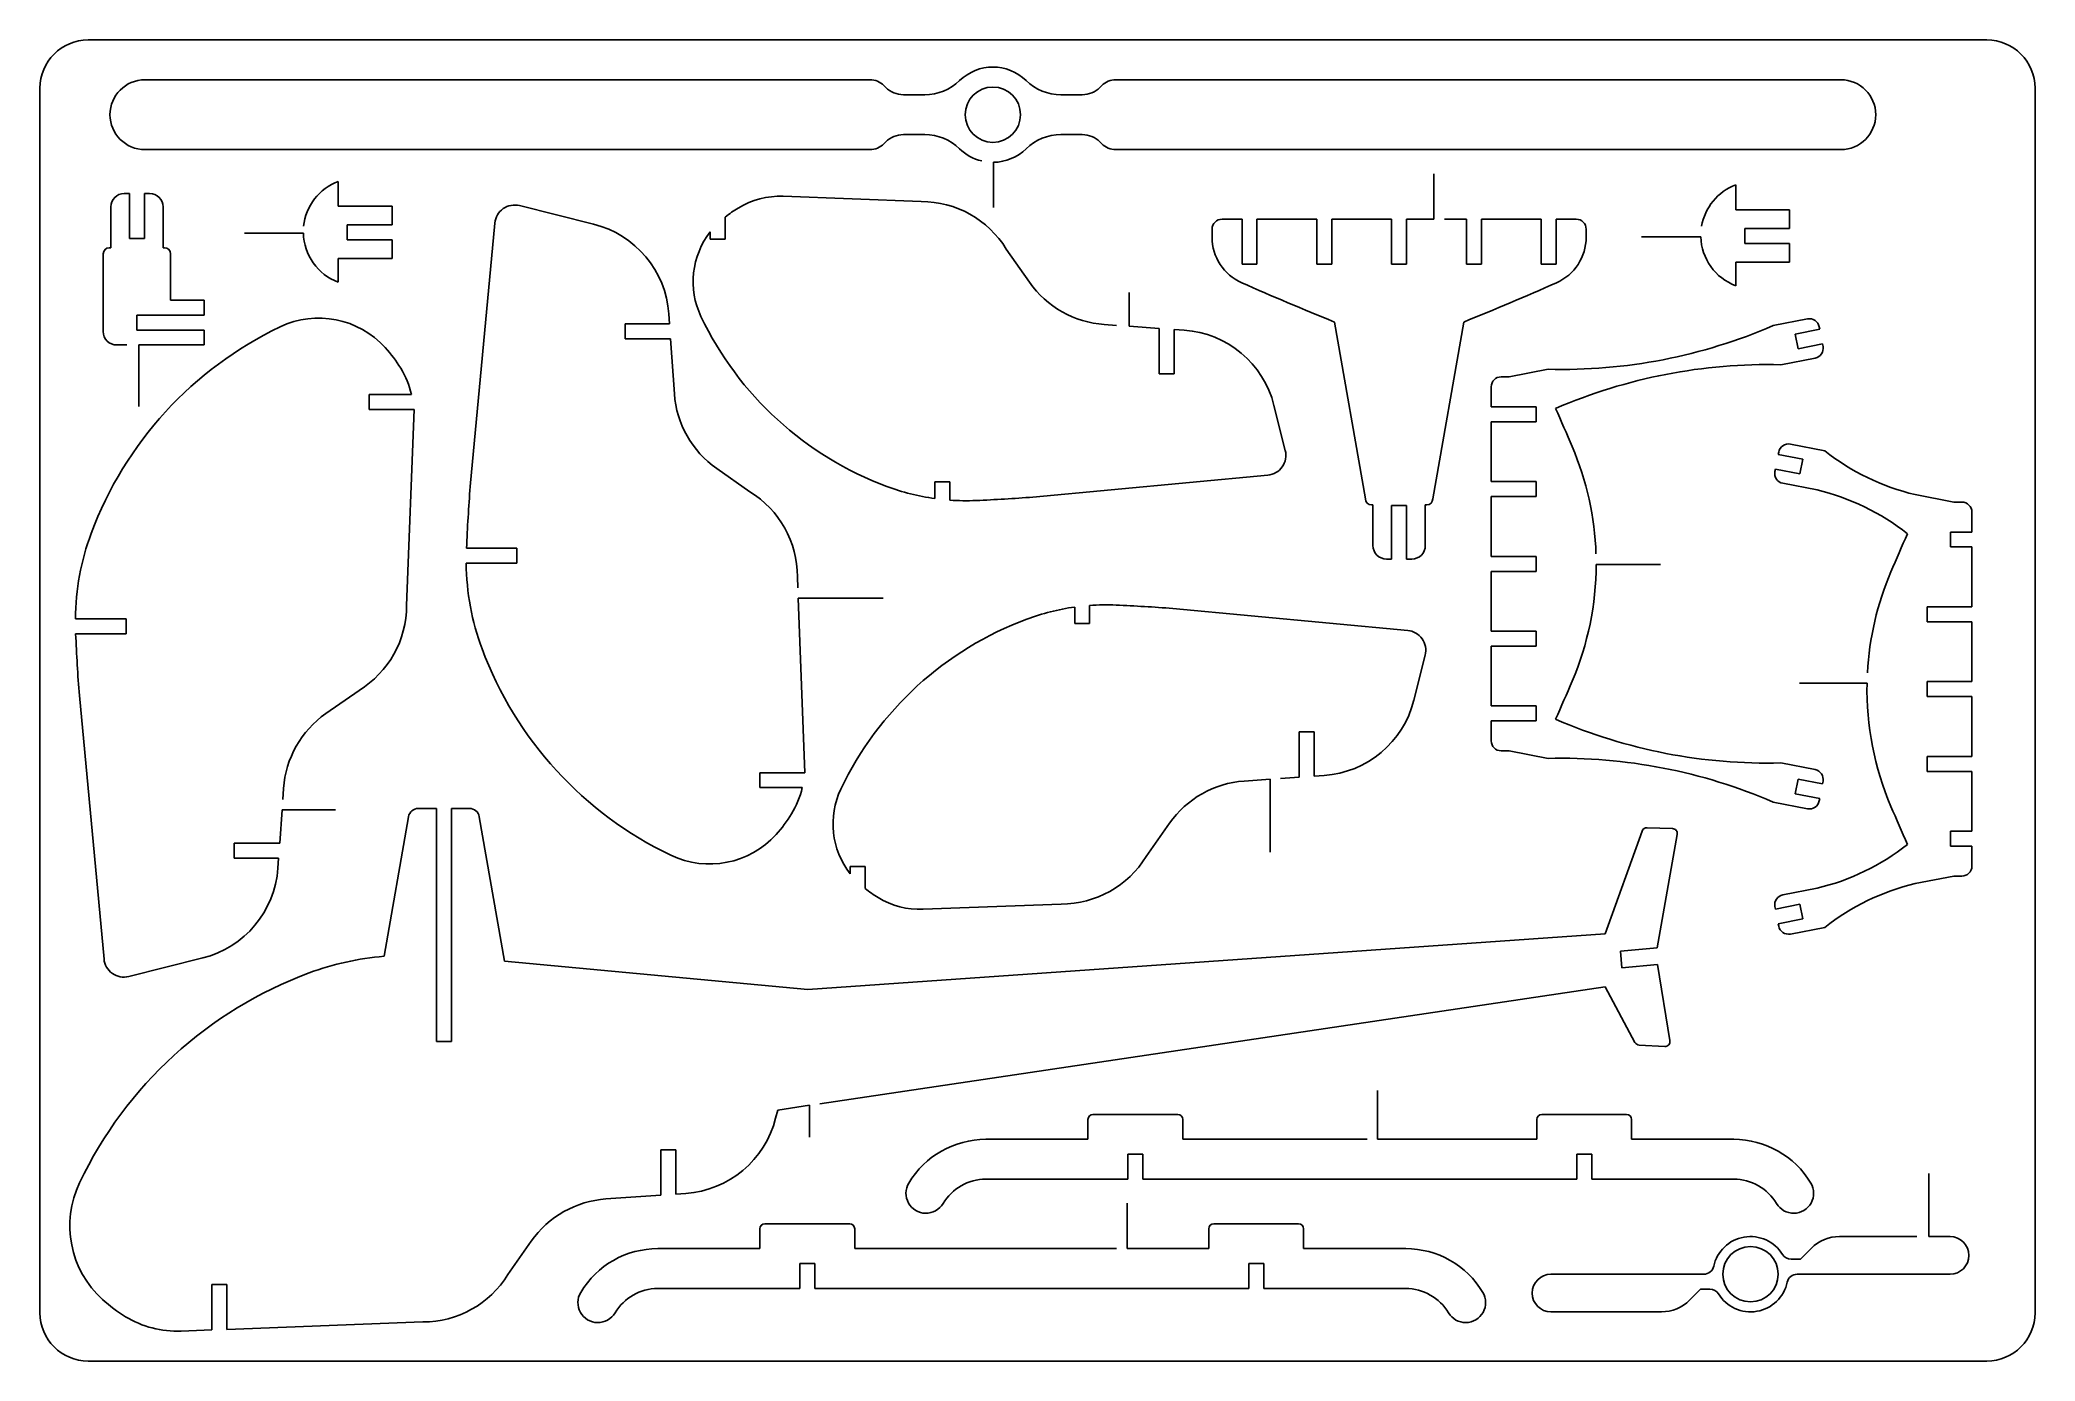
# Model space of a CAD drawing. Extents: x 0 to 113, y 0 to 75.
import ezdxf

# ---------------------------------------------------------------- set-up
doc = ezdxf.new("R2010")
doc.units = 0
doc.layers.add('WHITE', color=7, linetype='CONTINUOUS')

msp = doc.modelspace()

# ---------------------------------------------------------------- linework, layer by layer
at = {"layer": 'WHITE', "linetype": 'CONTINUOUS'}
for p, q in [((2.741935, 75.071823), (110.591398, 75.071823)), ((5.96432, 72.805156), (47.144878, 72.805156)), ((61.117095, 72.805156), (102.297653, 72.805156)), ((0, 2.741935), (0, 72.329887)), ((47.946266, 72.473211), (48.049388, 72.370088)), ((49.051122, 71.955156), (50.264732, 71.955156)), ((57.997241, 71.955156), (59.210851, 71.955156)), ((60.212585, 72.370088), (60.315708, 72.473211)), ((113.333333, 72.329887), (113.333333, 2.741935)), ((48.049388, 69.273558), (47.946266, 69.170435)), ((50.264732, 69.68849), (49.051122, 69.68849)), ((59.210851, 69.68849), (57.997241, 69.68849)), ((60.315708, 69.170435), (60.212585, 69.273558)), ((47.144878, 68.83849), (5.96432, 68.83849)), ((54.175956, 68.116363), (54.175956, 65.553199)), ((102.297653, 68.83849), (61.117095, 68.83849)), ((16.949753, 67.032589), (16.949753, 65.624597)), ((79.185252, 64.883333), (79.185252, 67.45701)), ((4.789231, 66.34357), (5.086731, 66.34357)), ((5.086731, 66.34357), (5.086731, 63.79357)), ((5.936731, 63.79357), (5.936731, 66.34357)), ((5.936731, 66.34357), (6.234231, 66.34357)), ((50.06645, 65.886472), (42.224508, 66.183379)), ((96.326831, 66.832086), (96.326831, 65.424095)), ((4.024231, 63.26232), (4.024231, 65.57857)), ((6.999231, 65.57857), (6.999231, 63.26232)), ((16.949753, 65.624597), (20.009753, 65.624597)), ((20.009753, 65.624597), (20.009753, 64.562097)), ((25.842898, 64.662596), (24.44203, 49.695066)), ((31.450407, 64.60186), (27.24705, 65.65626)), ((38.932201, 65.004708), (38.932201, 63.758031)), ((67.15, 64.883333), (68.283333, 64.883333)), ((68.283333, 64.883333), (68.283333, 62.333333)), ((69.133333, 62.333333), (69.133333, 64.883333)), ((69.133333, 64.883333), (72.533333, 64.883333)), ((72.533333, 64.883333), (72.533333, 62.333333)), ((73.383333, 62.333333), (73.383333, 64.883333)), ((73.383333, 64.883333), (76.783333, 64.883333)), ((76.783333, 64.883333), (76.783333, 62.333333)), ((77.633333, 62.333333), (77.633333, 64.883333)), ((77.633333, 64.883333), (79.185252, 64.883333)), ((79.780252, 64.883333), (81.033333, 64.883333)), ((81.033333, 64.883333), (81.033333, 62.333333)), ((81.883333, 62.333333), (81.883333, 64.883333)), ((81.883333, 64.883333), (85.283333, 64.883333)), ((85.283333, 64.883333), (85.283333, 62.333333)), ((86.133333, 62.333333), (86.133333, 64.883333)), ((86.133333, 64.883333), (87.266667, 64.883333)), ((96.326831, 65.424095), (99.386831, 65.424095)), ((99.386831, 65.424095), (99.386831, 64.361595)), ((5.086731, 63.79357), (5.936731, 63.79357)), ((14.966869, 64.097404), (11.614064, 64.097404)), ((20.009753, 64.562097), (17.459753, 64.562097)), ((17.459753, 64.562097), (17.459753, 63.712097)), ((17.459753, 63.712097), (20.009753, 63.712097)), ((20.009753, 63.712097), (20.009753, 62.649597)), ((38.082201, 63.758031), (38.082201, 64.162916)), ((38.932201, 63.758031), (38.082201, 63.758031)), ((66.583333, 63.863467), (66.583333, 64.316667)), ((87.833333, 64.316667), (87.833333, 63.863467)), ((94.344234, 63.885451), (90.970506, 63.885451)), ((99.386831, 64.361595), (96.836831, 64.361595)), ((96.836831, 64.361595), (96.836831, 63.511595)), ((96.836831, 63.511595), (99.386831, 63.511595)), ((99.386831, 63.511595), (99.386831, 62.449095)), ((3.599231, 58.50232), (3.599231, 62.92232)), ((3.939231, 63.26232), (4.024231, 63.26232)), ((6.999231, 63.26232), (7.084231, 63.26232)), ((7.424231, 62.92232), (7.424231, 60.28732)), ((20.009753, 62.649597), (16.949753, 62.649597)), ((16.949753, 62.649597), (16.949753, 61.303764)), ((56.215968, 61.300043), (54.892514, 63.18969)), ((99.386831, 62.449095), (96.326831, 62.449095)), ((96.326831, 62.449095), (96.326831, 61.103261)), ((68.283333, 62.333333), (69.133333, 62.333333)), ((72.533333, 62.333333), (73.383333, 62.333333)), ((76.783333, 62.333333), (77.633333, 62.333333)), ((81.033333, 62.333333), (81.883333, 62.333333)), ((85.283333, 62.333333), (86.133333, 62.333333)), ((7.424231, 60.28732), (9.336731, 60.28732)), ((9.336731, 60.28732), (9.336731, 59.43732)), ((61.873296, 58.799282), (61.873296, 60.717552)), ((9.336731, 59.43732), (5.511731, 59.43732)), ((5.511731, 59.43732), (5.511731, 58.58732)), ((33.243856, 58.084224), (33.243856, 58.934224)), ((33.243856, 58.934224), (35.764137, 58.934224)), ((35.764137, 58.934224), (35.724521, 59.50077)), ((75.295833, 48.994073), (73.535666, 59.041981)), ((80.881, 59.041981), (79.120833, 48.994073)), ((100.406503, 59.216655), (98.459561, 58.838464)), ((5.511731, 58.58732), (9.336731, 58.58732)), ((9.336731, 58.58732), (9.336731, 57.73732)), ((35.823575, 58.084224), (33.243856, 58.084224)), ((36.041748, 54.964209), (35.823575, 58.084224)), ((61.159018, 58.849229), (60.462186, 58.897956)), ((63.582201, 58.679783), (61.873296, 58.799282)), ((63.582201, 56.100064), (63.582201, 58.679783)), ((64.998748, 58.580729), (64.432201, 58.620346)), ((64.432201, 58.620346), (64.432201, 56.100064)), ((99.707168, 58.359237), (101.09784, 58.629373)), ((99.869249, 57.524833), (99.707168, 58.359237)), ((101.09784, 58.629373), (101.070827, 58.768441)), ((4.932245, 57.73732), (4.364231, 57.73732)), ((9.336731, 57.73732), (5.612245, 57.73732)), ((5.612245, 57.73732), (5.612245, 54.239086)), ((98.891779, 56.613388), (100.838721, 56.991579)), ((101.259922, 57.79497), (99.869249, 57.524833)), ((101.286936, 57.655902), (101.259922, 57.79497)), ((64.432201, 56.100064), (63.582201, 56.100064)), ((83.459431, 55.92471), (83.006232, 55.92471)), ((85.666676, 56.353464), (83.459431, 55.92471)), ((18.7, 54.072761), (18.7, 54.922761)), ((18.7, 54.922761), (21.101867, 54.922761)), ((82.439565, 55.358043), (82.439565, 54.22471)), ((21.25, 54.072761), (18.7, 54.072761)), ((20.828441, 42.938512), (21.25, 54.072761)), ((70.742609, 51.744213), (70.099838, 54.306615)), ((82.439565, 54.22471), (84.989565, 54.22471)), ((84.989565, 53.37471), (82.439565, 53.37471)), ((82.439565, 53.37471), (82.439565, 49.97471)), ((84.989565, 54.22471), (84.989565, 53.37471)), ((98.742826, 51.513554), (98.76984, 51.652621)), ((100.133499, 51.243418), (98.742826, 51.513554)), ((99.434164, 52.100836), (101.381105, 51.722645)), ((99.971417, 50.409014), (100.133499, 51.243418)), ((40.333482, 49.394536), (38.443835, 50.71799)), ((50.832201, 49.010879), (50.832201, 49.954163)), ((50.832201, 49.954163), (51.682201, 49.954163)), ((51.682201, 49.954163), (51.682201, 48.920897)), ((56.40967, 49.091588), (69.748945, 50.340062)), ((82.439565, 49.97471), (84.989565, 49.97471)), ((84.989565, 49.97471), (84.989565, 49.12471)), ((98.553731, 50.540083), (98.580745, 50.67915)), ((98.580745, 50.67915), (99.971417, 50.409014)), ((100.948887, 49.497569), (99.001945, 49.875759)), ((84.989565, 49.12471), (82.439565, 49.12471)), ((82.439565, 49.12471), (82.439565, 45.72471)), ((106.516025, 49.237645), (108.723269, 48.80889)), ((108.723269, 48.80889), (109.176469, 48.80889)), ((75.720833, 48.654073), (75.635833, 48.654073)), ((75.720833, 46.337823), (75.720833, 48.654073)), ((77.633333, 48.619976), (76.783333, 48.619976)), ((76.783333, 48.619976), (76.783333, 45.572823)), ((77.633333, 45.572823), (77.633333, 48.619976)), ((78.780833, 48.654073), (78.695833, 48.654073)), ((78.695833, 48.654073), (78.695833, 46.337823)), ((109.743135, 48.242224), (109.743135, 47.10889)), ((109.743135, 47.10889), (108.52848, 47.10889)), ((108.52848, 47.10889), (108.52848, 46.25889)), ((27.097955, 45.334224), (24.215534, 45.334224)), ((24.231879, 46.184224), (27.097955, 46.184224)), ((27.097955, 46.184224), (27.097955, 45.334224)), ((76.783333, 45.572823), (76.485833, 45.572823)), ((77.930833, 45.572823), (77.633333, 45.572823)), ((82.439565, 45.72471), (84.989565, 45.72471)), ((84.989565, 45.72471), (84.989565, 44.87471)), ((108.52848, 46.25889), (109.743135, 46.25889)), ((109.743135, 46.25889), (109.743135, 42.85889)), ((43.053878, 43.94477), (43.030263, 44.568472)), ((84.989565, 44.87471), (82.439565, 44.87471)), ((82.439565, 44.87471), (82.439565, 41.47471)), ((88.399211, 45.265093), (92.058647, 45.265093)), ((43.451823, 33.434224), (43.076405, 43.34977)), ((43.076405, 43.34977), (47.898828, 43.34977)), ((2.013711, 42.172761), (4.896132, 42.172761)), ((4.896132, 42.172761), (4.896132, 41.322761)), ((58.7781, 41.902503), (58.7781, 42.845788)), ((59.6281, 42.935769), (59.6281, 41.902503)), ((77.694844, 41.516605), (64.355569, 42.765078)), ((109.743135, 42.85889), (107.193135, 42.85889)), ((107.193135, 42.85889), (107.193135, 42.00889)), ((107.193135, 42.00889), (109.743135, 42.00889)), ((109.743135, 42.00889), (109.743135, 38.60889)), ((4.896132, 41.322761), (2.030056, 41.322761)), ((59.6281, 41.902503), (58.7781, 41.902503)), ((82.439565, 41.47471), (84.989565, 41.47471)), ((84.989565, 41.47471), (84.989565, 40.62471)), ((78.045737, 37.550051), (78.688508, 40.112453)), ((84.989565, 40.62471), (82.439565, 40.62471)), ((82.439565, 40.62471), (82.439565, 37.22471)), ((109.743135, 38.60889), (107.193135, 38.60889)), ((107.193135, 38.60889), (107.193135, 37.75889)), ((2.240207, 37.811919), (3.641075, 22.844389)), ((16.242012, 36.788994), (18.131659, 38.112448)), ((103.786664, 38.514205), (99.958831, 38.514205)), ((107.193135, 37.75889), (109.743135, 37.75889)), ((109.743135, 37.75889), (109.743135, 34.35889)), ((82.439565, 37.22471), (84.989565, 37.22471)), ((84.989565, 36.37471), (82.439565, 36.37471)), ((82.439565, 36.37471), (82.439565, 35.241376)), ((84.989565, 37.22471), (84.989565, 36.37471)), ((71.5281, 33.176883), (71.5281, 35.756602)), ((71.5281, 35.756602), (72.3781, 35.756602)), ((72.3781, 35.756602), (72.3781, 33.236321)), ((83.006232, 34.67471), (83.459431, 34.67471)), ((83.459431, 34.67471), (85.666676, 34.245955)), ((109.743135, 34.35889), (107.193135, 34.35889)), ((107.193135, 34.35889), (107.193135, 33.50889)), ((40.901823, 32.584224), (40.901823, 33.434224)), ((40.901823, 33.434224), (43.451823, 33.434224)), ((68.408085, 32.958711), (69.878543, 33.061535)), ((69.878543, 33.061535), (69.878543, 28.915388)), ((70.473543, 33.103142), (71.5281, 33.176883)), ((72.3781, 33.236321), (72.944647, 33.275938)), ((100.838721, 33.607841), (98.891779, 33.986031)), ((99.707168, 32.240182), (99.869249, 33.074586)), ((99.869249, 33.074586), (101.259922, 32.80445)), ((101.259922, 32.80445), (101.286936, 32.943517)), ((107.193135, 33.50889), (109.743135, 33.50889)), ((109.743135, 33.50889), (109.743135, 30.10889)), ((13.795813, 31.911949), (13.839925, 32.542776)), ((43.303689, 32.584224), (40.901823, 32.584224)), ((98.459561, 31.760955), (100.406503, 31.382764)), ((101.09784, 31.970046), (99.707168, 32.240182)), ((101.070827, 31.830979), (101.09784, 31.970046)), ((13.621752, 29.422761), (13.754207, 31.316949)), ((13.754207, 31.316949), (16.799691, 31.316949)), ((20.93923, 30.934788), (19.55, 23.004369)), ((22.525, 31.403676), (21.497398, 31.403676)), ((22.525, 18.156499), (22.525, 31.403676)), ((24.402602, 31.403676), (23.375, 31.403676)), ((23.375, 31.403676), (23.375, 18.156499)), ((26.399102, 22.72407), (24.96077, 30.934788)), ((62.838413, 28.666976), (64.161867, 30.556623)), ((91.015328, 30.120793), (88.907627, 24.278179)), ((92.735026, 30.25996), (91.291238, 30.307824)), ((91.869009, 23.486946), (93.004667, 29.927582)), ((109.743135, 30.10889), (108.52848, 30.10889)), ((108.52848, 30.10889), (108.52848, 29.25889)), ((11.042033, 28.572761), (11.042033, 29.422761)), ((11.042033, 29.422761), (13.621752, 29.422761)), ((13.562315, 28.572761), (11.042033, 28.572761)), ((13.522698, 28.006214), (13.562315, 28.572761)), ((108.52848, 29.25889), (109.743135, 29.25889)), ((109.743135, 29.25889), (109.743135, 28.125557)), ((46.0281, 27.693751), (46.0281, 28.098636)), ((46.0281, 28.098636), (46.8781, 28.098636)), ((46.8781, 28.098636), (46.8781, 26.851959)), ((108.723269, 27.55889), (106.516025, 27.130136)), ((109.176469, 27.55889), (108.723269, 27.55889)), ((99.001945, 26.492021), (100.948887, 26.870212)), ((50.170407, 25.673287), (58.012349, 25.970195)), ((98.580745, 25.68863), (98.553731, 25.827698)), ((99.971417, 25.958767), (98.580745, 25.68863)), ((98.742826, 24.854227), (100.133499, 25.124363)), ((100.133499, 25.124363), (99.971417, 25.958767)), ((88.907627, 24.278179), (43.625755, 21.111762)), ((98.76984, 24.715159), (98.742826, 24.854227)), ((101.381105, 24.645136), (99.434164, 24.266945)), ((5.045227, 21.850725), (9.248584, 22.905124)), ((43.625755, 21.111762), (26.399102, 22.72407)), ((89.777469, 23.285414), (91.869009, 23.486946)), ((89.867834, 22.347585), (89.777469, 23.285414)), ((91.876597, 22.541141), (89.867834, 22.347585)), ((92.589477, 18.209655), (91.876597, 22.541141)), ((44.304169, 14.622327), (88.907627, 21.271084)), ((88.907627, 21.271084), (90.603664, 18.106904)), ((23.375, 18.156499), (22.525, 18.156499)), ((90.838406, 17.957821), (92.294925, 17.880706)), ((75.984102, 12.602238), (75.984102, 15.383847)), ((41.792637, 13.804047), (41.908314, 14.265192)), ((41.908314, 14.265192), (43.709169, 14.533634)), ((43.709169, 14.533634), (43.709169, 12.727431)), ((59.532783, 13.735571), (59.532783, 12.602238)), ((64.632783, 14.018904), (59.816116, 14.018904)), ((64.916116, 12.602238), (64.916116, 13.735571)), ((85.032783, 13.735571), (85.032783, 12.602238)), ((90.132783, 14.018904), (85.316116, 14.018904)), ((90.416116, 12.602238), (90.416116, 13.735571)), ((59.532783, 12.602238), (53.733931, 12.602238)), ((75.389102, 12.602238), (64.916116, 12.602238)), ((85.032783, 12.602238), (75.984102, 12.602238)), ((96.214968, 12.602238), (90.416116, 12.602238)), ((35.275, 9.430879), (35.275, 12.010598)), ((35.275, 12.010598), (36.125, 12.010598)), ((36.125, 12.010598), (36.125, 9.490317)), ((61.79945, 10.335571), (61.79945, 11.752238)), ((61.79945, 11.752238), (62.64945, 11.752238)), ((62.64945, 11.752238), (62.64945, 10.335571)), ((87.29945, 10.335571), (87.29945, 11.752238)), ((87.29945, 11.752238), (88.14945, 11.752238)), ((88.14945, 11.752238), (88.14945, 10.335571)), ((53.733931, 10.335571), (61.79945, 10.335571)), ((62.64945, 10.335571), (87.29945, 10.335571)), ((88.14945, 10.335571), (96.214968, 10.335571)), ((107.289184, 7.077101), (107.289184, 10.666363)), ((32.154985, 9.212706), (35.275, 9.430879)), ((36.125, 9.490317), (36.691546, 9.529934)), ((61.754018, 6.391091), (61.754018, 8.982471)), ((26.585312, 4.920972), (27.908767, 6.810619)), ((40.899343, 7.524424), (40.899343, 6.391091)), ((45.999343, 7.807757), (41.182676, 7.807757)), ((46.282676, 6.391091), (46.282676, 7.524424)), ((66.399343, 7.524424), (66.399343, 6.391091)), ((71.499343, 7.807757), (66.682676, 7.807757)), ((71.782676, 6.391091), (71.782676, 7.524424)), ((106.609184, 7.077101), (102.22895, 7.077101)), ((108.500899, 7.077101), (107.289184, 7.077101)), ((40.899343, 6.391091), (35.100491, 6.391091)), ((61.159018, 6.391091), (46.282676, 6.391091)), ((66.399343, 6.391091), (61.754018, 6.391091)), ((77.581528, 6.391091), (71.782676, 6.391091)), ((100.000899, 5.787935), (99.472905, 5.787935)), ((100.626175, 6.41321), (100.000899, 5.787935)), ((43.166009, 4.124424), (43.166009, 5.541091)), ((43.166009, 5.541091), (44.016009, 5.541091)), ((44.016009, 5.541091), (44.016009, 4.124424)), ((68.666009, 4.124424), (68.666009, 5.541091)), ((68.666009, 5.541091), (69.516009, 5.541091)), ((69.516009, 5.541091), (69.516009, 4.124424)), ((94.521735, 4.937935), (85.834233, 4.937935)), ((99.813397, 4.937935), (108.500899, 4.937935)), ((9.775, 1.770449), (9.775, 4.352631)), ((9.775, 4.352631), (10.625, 4.352631)), ((10.625, 4.352631), (10.625, 1.802631)), ((35.100491, 4.124424), (43.166009, 4.124424)), ((44.016009, 4.124424), (68.666009, 4.124424)), ((69.516009, 4.124424), (77.581528, 4.124424)), ((93.708957, 3.462659), (94.334233, 4.087935)), ((94.334233, 4.087935), (94.862227, 4.087935)), ((85.834233, 2.798768), (92.106182, 2.798768)), ((8.021456, 1.704057), (9.775, 1.770449)), ((10.625, 1.802631), (21.759249, 2.224191)), ((110.591398, 0), (2.741935, 0))]:
    msp.add_line(p, q, dxfattribs=at)
for centre in [(54.130987, 70.821823), (97.167566, 4.937935)]:
    msp.add_circle(centre, 1.5725, dxfattribs=at)
for centre, radius, start, end in [((2.741935, 72.329887), 2.741935, 90, 180), ((110.591398, 72.329887), 2.741935, 0, 90), ((5.96432, 70.821823), 1.983333, 90, 270), ((47.144878, 71.671823), 1.133333, 45, 90), ((50.264732, 74.78849), 2.833333, -90, -45.73445), ((54.130987, 70.821823), 2.705833, 45.73445, 134.26555), ((57.997241, 74.78849), 2.833333, -134.26555, -90), ((61.117095, 71.671823), 1.133333, 90, 135), ((102.297653, 70.821823), 1.983333, -90, 90), ((49.051122, 73.371823), 1.416667, -135, -90), ((59.210851, 73.371823), 1.416667, -90, -45), ((47.144878, 69.971823), 1.133333, -90, -45), ((49.051122, 68.271823), 1.416667, 90, 135), ((50.264732, 66.855156), 2.833333, 45.73445, 90), ((57.997241, 66.855156), 2.833333, 90, 134.26555), ((59.210851, 68.271823), 1.416667, 45, 90), ((61.117095, 69.971823), 1.133333, -135, -90), ((54.130987, 70.821823), 2.705833, -134.26555, -103.573327), ((54.130987, 70.821823), 2.705833, -89.047741, -45.73445), ((18.025968, 64.168176), 3.059918, 110.592184, 174.14257), ((4.789231, 65.57857), 0.765, 90, 180), ((6.234231, 65.57857), 0.765, 0, 90), ((42.05082, 61.596667), 4.59, 87.831386, 121.286779), ((50.06645, 60.219805), 5.666667, 31.607502, 90), ((97.403047, 63.967673), 3.059918, 110.592184, 170.352913), ((26.9713, 64.556984), 1.133333, 75.918093, 174.653047), ((30.071658, 59.105483), 5.666667, 4, 75.918093), ((43.270606, 59.589428), 6.938804, 121.286779, 128.699662), ((67.15, 64.316667), 0.566667, 90, 180), ((87.266667, 64.316667), 0.566667, 0, 90), ((18.025968, 64.168176), 3.059918, -178.674699, -110.592184), ((41.694101, 61.330553), 4.59, 141.897326, 205.531515), ((69.416667, 63.863467), 2.833333, 180, 246.107589), ((85, 63.863467), 2.833333, -66.107589, 0), ((97.403047, 63.967673), 3.059918, -178.460239, -110.592184), ((3.939231, 62.92232), 0.34, 90, 180), ((7.084231, 62.92232), 0.34, 0, 90), ((60.857473, 64.550819), 5.666667, -144.993714, -94), ((139.281868, 221.579649), 175.331276, -113.892411, -112.023246), ((15.134799, 221.579649), 175.331276, -67.976754, -66.107589), ((15.839057, 54.16255), 5.1, 42.159338, 115.531515), ((54.760354, 67.57166), 19.070276, -154.468485, -110.39688), ((100.514558, 58.660386), 0.566667, 10.99273, 100.99273), ((22.773621, 39.644491), 21.189195, 115.531515, 159.60312), ((4.364231, 58.50232), 0.765, 180, 270), ((64.603461, 52.927866), 5.666667, 14.081907, 86), ((86.415734, 86.668934), 30.324722, -91.415421, -66.59912), ((13.904474, 52.410878), 7.709783, 31.286779, 42.159338), ((100.730667, 57.547848), 0.566667, -79.00727, 10.99273), ((16.134739, 53.766195), 5.1, 13.107423, 31.286779), ((83.006232, 55.358043), 0.566667, 90, 180), ((98.142721, 26.297918), 30.324722, 88.584579, 113.40088), ((41.694611, 55.359495), 5.666667, -176, -125.006286), ((-74.256751, -16.773825), 175.331276, 23.082021, 23.852906), ((69.643333, 51.468464), 1.133333, -84.653047, 14.081907), ((71.399246, 45.29971), 17, 1.889024, 23.082021), ((99.326109, 51.544567), 0.566667, 79.00727, 169.00727), ((109.595949, 62.149705), 13.274307, -128.232417, -103.416116), ((99.11, 50.432028), 0.566667, 169.00727, 259.00727), ((138.509404, 41.105525), 114.390323, 175.693621, 177.455347), ((37.363597, 44.568472), 5.666667, 0, 58.392498), ((52.616459, 61.80594), 12.918868, -110.39688, -97.938642), ((52.616459, 61.80594), 12.918868, -94.147097, -87.493492), ((48.679083, 151.752225), 102.951291, -87.493492, -85.693621), ((75.635833, 48.994073), 0.34, 180, 270), ((78.780833, 48.994073), 0.34, -90, 0), ((97.868963, 36.585508), 13.274307, 51.767583, 76.583884), ((109.176469, 48.242224), 0.566667, 0, 90), ((16.367265, 42.026597), 14.354298, 159.60312, 179.416571), ((266.439451, -23.889644), 175.331276, 156.147094, 156.917979), ((38.569087, 45.480388), 14.354298, -179.416571, -159.60312), ((76.485833, 46.337823), 0.765, 180, 270), ((77.930833, 46.337823), 0.765, -90, 0), ((71.399246, 45.29971), 17, -23.082021, -0.116671), ((120.783454, 38.18389), 17, 156.917979, 176.879834), ((15.161774, 42.938512), 5.666667, -58.392498, 0), ((62.706253, 24.285006), 19.070276, 110.39688, 154.468485), ((60.562358, 30.050727), 12.918868, 97.938642, 110.39688), ((60.562358, 30.050727), 12.918868, 87.493492, 94.147097), ((56.624982, -59.895558), 102.951291, 85.693621, 87.493492), ((116.307581, 46.401459), 114.390323, -177.455347, -175.693621), ((77.589232, 40.388203), 1.133333, -14.081907, 84.653047), ((44.975444, 47.862493), 21.189195, -159.60312, -115.531515), ((-74.256751, 107.373244), 175.331276, -23.852906, -23.082021), ((72.54936, 38.928801), 5.666667, -86, -14.081907), ((120.783454, 38.18389), 17, 178.886658, 203.082021), ((19.492788, 32.147489), 5.666667, 125.006286, 176), ((98.142721, 64.301501), 30.324722, -113.40088, -88.584579), ((83.006232, 35.241376), 0.566667, 180, 270), ((86.415734, 3.930486), 30.324722, 66.59912, 91.415421), ((68.803372, 27.305848), 5.666667, 94, 144.993714), ((100.730667, 33.051572), 0.566667, -10.99273, 79.00727), ((38.336562, 33.740789), 5.1, -31.286779, -13.107423), ((49.64, 30.526114), 4.59, 154.468485, 218.102674), ((100.514558, 31.939033), 0.566667, -100.99273, -10.99273), ((21.497398, 30.837009), 0.566667, 90, 170.06389), ((24.402602, 30.837009), 0.566667, 9.93611, 90), ((36.106297, 35.096106), 7.709783, -42.159338, -31.286779), ((266.439451, 100.257425), 175.331276, -156.917979, -156.147094), ((38.04088, 33.344434), 5.1, -115.531515, -42.159338), ((91.28185, 30.024646), 0.283333, 88.10124, 160.16328), ((92.725638, 29.976782), 0.283333, -10, 88.10124), ((58.012349, 31.636862), 5.666667, -90, -31.607502), ((97.868963, 39.782272), 13.274307, -76.583884, -51.767583), ((7.869835, 28.401501), 5.666667, -75.918093, -4), ((109.176469, 28.125557), 0.566667, -90, 0), ((51.216505, 32.267238), 6.938804, -128.699662, -121.286779), ((49.996719, 30.26), 4.59, -121.286779, -87.831386), ((99.11, 25.935752), 0.566667, 100.99273, 190.99273), ((109.595949, 14.218076), 13.274307, 103.416116, 128.232417), ((99.326109, 24.823214), 0.566667, -169.00727, -79.00727), ((4.769477, 22.95), 1.133333, -174.653047, -75.918093), ((20.85106, 7.108305), 15.94922, 94.679109, 110.39688), ((23.497843, -0.009869), 23.54355, 110.39688, 154.468485), ((92.309905, 18.163643), 0.283333, -93.030691, 9.346003), ((90.853386, 18.240758), 0.283333, -151.808179, -93.030691), ((36.29626, 15.182796), 5.666667, -86, -14.081907), ((59.816116, 13.735571), 0.283333, 90, 180), ((64.632783, 13.735571), 0.283333, 0, 90), ((85.316116, 13.735571), 0.283333, 90, 180), ((90.132783, 13.735571), 0.283333, 0, 90), ((53.733931, 7.502238), 5.1, 90, 149.176098), ((96.214968, 7.502238), 5.1, 30.823902, 90), ((53.733931, 7.502238), 2.833333, 90, 149.176098), ((96.214968, 7.502238), 2.833333, 30.823902, 90), ((7.366667, 7.695202), 5.666667, 154.468485, 227.840662), ((32.550271, 3.559843), 5.666667, 94, 144.993714), ((50.327571, 9.534762), 1.133333, 149.176098, 329.176098), ((99.621328, 9.534762), 1.133333, -149.176098, 30.823902), ((41.182676, 7.524424), 0.283333, 90, 180), ((45.999343, 7.524424), 0.283333, 0, 90), ((66.682676, 7.524424), 0.283333, 90, 180), ((71.499343, 7.524424), 0.283333, 0, 90), ((97.167566, 4.937935), 2.139167, 31.571368, 167.911396), ((102.22895, 4.810435), 2.266667, 90, 135), ((108.500899, 6.007518), 1.069583, -90, 90), ((35.100491, 1.291091), 5.1, 90, 149.176098), ((77.581528, 1.291091), 5.1, 30.823902, 90), ((99.472905, 6.354601), 0.566667, -148.428632, -90), ((21.759249, 7.890857), 5.666667, -90, -31.607502), ((85.834233, 3.868351), 1.069583, 90, 270), ((94.521735, 5.504601), 0.566667, -90, -12.088604), ((99.813397, 4.371268), 0.566667, 90, 167.911396), ((9.312969, 9.844739), 8.566425, -132.159338, -121.286779), ((31.694131, 3.323615), 1.133333, 149.176098, 329.176098), ((35.100491, 1.291091), 2.833333, 90, 149.176098), ((77.581528, 1.291091), 2.833333, 30.823902, 90), ((80.987888, 3.323615), 1.133333, -149.176098, 30.823902), ((92.106182, 5.065435), 2.266667, -90, -45), ((94.862227, 3.521268), 0.566667, 31.571368, 90), ((97.167566, 4.937935), 2.139167, -148.428632, -12.088604), ((2.741935, 2.741935), 2.741935, 180, 270), ((7.807061, 7.366667), 5.666667, -121.286779, -87.831731), ((110.591398, 2.741935), 2.741935, -90, 0)]:
    msp.add_arc(centre, radius, start, end, dxfattribs=at)

doc.saveas('drawing.dxf')
